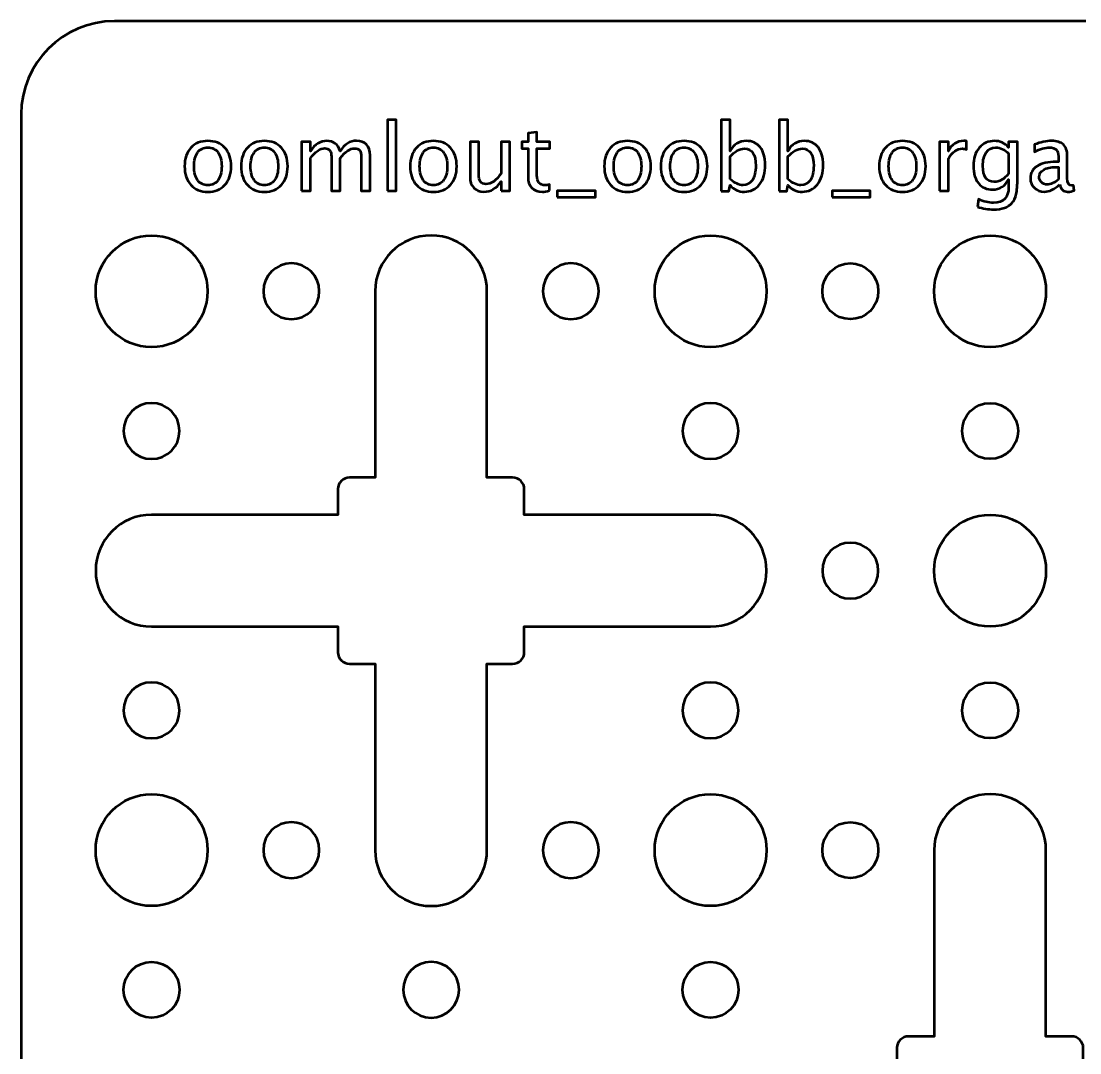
# Model space of a CAD drawing. Header units: centimetres. Extents: x -142 to 94, y -75 to 149.
# Drawn here: x -6.7 to -1.02, y 96.41 to 101.95 of the extents above; entities that cross this region are included whole.
import ezdxf

# ---------------------------------------------------------------- set-up
doc = ezdxf.new("R2010")
doc.units = ezdxf.units.CM
doc.header["$MEASUREMENT"] = 0
doc.layers.add('Layer 1', color=7, linetype='Continuous')

msp = doc.modelspace()

# ---------------------------------------------------------------- linework, layer by layer
at = {"layer": 'Layer 1', "lineweight": 53}
for centre, major_axis in [((-5.99999, 100.49999), (0, 0.30001)), ((-2.99999, 100.49999), (0, 0.30001)), ((-1.49999, 100.49999), (0, 0.30001)), ((-2.25, 100.5), (0, 0.15)), ((-1.5, 99.75), (0, 0.15)), ((-1.49999, 98.99999), (0, 0.30001)), ((-1.5, 98.25), (0, 0.15)), ((-5.99999, 97.49999), (0, 0.30001)), ((-2.99999, 97.49999), (0, 0.30001)), ((-2.25, 97.5), (0, 0.15)), ((-6, 96.75), (0, 0.15)), ((-3, 96.75), (0, 0.15))]:
    msp.add_ellipse(centre, major_axis=major_axis, ratio=1, dxfattribs=at)
for points, knots in [([(-6.7, 91.3), (-6.7, 91.3), (-6.7, 101.45), (-6.7, 101.45), (-6.7, 101.45), (-6.7, 101.72614), (-6.47614, 101.95), (-6.2, 101.95), (-6.2, 101.95), (-6.2, 101.95), (6.2, 101.95), (6.2, 101.95), (6.2, 101.95), (6.47614, 101.95), (6.7, 101.72614), (6.7, 101.45), (6.7, 101.45), (6.7, 101.45), (6.7, 91.3), (6.7, 91.3), (6.7, 91.3), (6.7, 91.02386), (6.47614, 90.8), (6.2, 90.8), (6.2, 90.8), (6.2, 90.8), (-6.2, 90.8), (-6.2, 90.8), (-6.2, 90.8), (-6.47614, 90.8), (-6.7, 91.02386), (-6.7, 91.3)], [0, 0, 0, 0, 0.1111111, 0.1111111, 0.1111111, 0.1111111, 0.2222222, 0.2222222, 0.2222222, 0.2222222, 0.3333333, 0.3333333, 0.3333333, 0.3333333, 0.4444444, 0.4444444, 0.4444444, 0.4444444, 0.5555556, 0.5555556, 0.5555556, 0.5555556, 0.6666667, 0.6666667, 0.6666667, 0.6666667, 0.7777778, 0.7777778, 0.7777778, 0.7777778, 1, 1, 1, 1]), ([(-5, 98.56252), (-5, 98.56252), (-5, 98.7), (-5, 98.7), (-5, 98.7), (-5, 98.7), (-6, 98.7), (-6, 98.7), (-6, 98.7), (-6.16569, 98.7), (-6.3, 98.83431), (-6.3, 99), (-6.3, 99), (-6.3, 99.16569), (-6.16569, 99.3), (-6, 99.3), (-6, 99.3), (-6, 99.3), (-5, 99.3), (-5, 99.3), (-5, 99.3), (-5, 99.3), (-5, 99.43748), (-5, 99.43748), (-5, 99.43748), (-5, 99.47199), (-4.97202, 99.49998), (-4.9375, 99.49998), (-4.9375, 99.49998), (-4.9375, 99.49998), (-4.8, 99.49998), (-4.8, 99.49998), (-4.8, 99.49998), (-4.8, 99.49998), (-4.8, 100.5), (-4.8, 100.5), (-4.8, 100.5), (-4.8, 100.66569), (-4.66569, 100.8), (-4.5, 100.8), (-4.5, 100.8), (-4.33431, 100.8), (-4.2, 100.66569), (-4.2, 100.5), (-4.2, 100.5), (-4.2, 100.5), (-4.2, 99.49998), (-4.2, 99.49998), (-4.2, 99.49998), (-4.2, 99.49998), (-4.0625, 99.49998), (-4.0625, 99.49998), (-4.0625, 99.49998), (-4.02798, 99.49998), (-4, 99.47199), (-4, 99.43748), (-4, 99.43748), (-4, 99.43748), (-4, 99.3), (-4, 99.3), (-4, 99.3), (-4, 99.3), (-3, 99.3), (-3, 99.3), (-3, 99.3), (-2.83431, 99.3), (-2.7, 99.16569), (-2.7, 99), (-2.7, 99), (-2.7, 98.83431), (-2.83431, 98.7), (-3, 98.7), (-3, 98.7), (-3, 98.7), (-4, 98.7), (-4, 98.7), (-4, 98.7), (-4, 98.7), (-4, 98.56252), (-4, 98.56252), (-4, 98.56252), (-4, 98.52801), (-4.02798, 98.50002), (-4.0625, 98.50002), (-4.0625, 98.50002), (-4.0625, 98.50002), (-4.2, 98.50002), (-4.2, 98.50002), (-4.2, 98.50002), (-4.2, 98.50002), (-4.2, 97.5), (-4.2, 97.5), (-4.2, 97.5), (-4.2, 97.33431), (-4.33431, 97.2), (-4.5, 97.2), (-4.5, 97.2), (-4.66569, 97.2), (-4.8, 97.33431), (-4.8, 97.5), (-4.8, 97.5), (-4.8, 97.5), (-4.8, 98.50002), (-4.8, 98.50002), (-4.8, 98.50002), (-4.8, 98.50002), (-4.9375, 98.50002), (-4.9375, 98.50002), (-4.9375, 98.50002), (-4.97202, 98.50002), (-5, 98.52801), (-5, 98.56252)], [0, 0, 0, 0, 0.0344828, 0.0344828, 0.0344828, 0.0344828, 0.0689655, 0.0689655, 0.0689655, 0.0689655, 0.1034483, 0.1034483, 0.1034483, 0.1034483, 0.137931, 0.137931, 0.137931, 0.137931, 0.1724138, 0.1724138, 0.1724138, 0.1724138, 0.2068966, 0.2068966, 0.2068966, 0.2068966, 0.2413793, 0.2413793, 0.2413793, 0.2413793, 0.2758621, 0.2758621, 0.2758621, 0.2758621, 0.3103448, 0.3103448, 0.3103448, 0.3103448, 0.3448276, 0.3448276, 0.3448276, 0.3448276, 0.3793103, 0.3793103, 0.3793103, 0.3793103, 0.4137931, 0.4137931, 0.4137931, 0.4137931, 0.4482759, 0.4482759, 0.4482759, 0.4482759, 0.4827586, 0.4827586, 0.4827586, 0.4827586, 0.5172414, 0.5172414, 0.5172414, 0.5172414, 0.5517241, 0.5517241, 0.5517241, 0.5517241, 0.5862069, 0.5862069, 0.5862069, 0.5862069, 0.6206897, 0.6206897, 0.6206897, 0.6206897, 0.6551724, 0.6551724, 0.6551724, 0.6551724, 0.6896552, 0.6896552, 0.6896552, 0.6896552, 0.7241379, 0.7241379, 0.7241379, 0.7241379, 0.7586207, 0.7586207, 0.7586207, 0.7586207, 0.7931034, 0.7931034, 0.7931034, 0.7931034, 0.8275862, 0.8275862, 0.8275862, 0.8275862, 0.862069, 0.862069, 0.862069, 0.862069, 0.8965517, 0.8965517, 0.8965517, 0.8965517, 0.9310345, 0.9310345, 0.9310345, 0.9310345, 1, 1, 1, 1]), ([(-5.25, 100.65), (-5.16716, 100.65), (-5.1, 100.58284), (-5.1, 100.5), (-5.1, 100.5), (-5.1, 100.41716), (-5.16716, 100.35), (-5.25, 100.35), (-5.25, 100.35), (-5.33284, 100.35), (-5.4, 100.41716), (-5.4, 100.5), (-5.4, 100.5), (-5.4, 100.58284), (-5.33284, 100.65), (-5.25, 100.65)], [0, 0, 0, 0, 0.2, 0.2, 0.2, 0.2, 0.4, 0.4, 0.4, 0.4, 0.6, 0.6, 0.6, 0.6, 1, 1, 1, 1]), ([(-3.75, 100.65), (-3.66716, 100.65), (-3.6, 100.58284), (-3.6, 100.5), (-3.6, 100.5), (-3.6, 100.41716), (-3.66716, 100.35), (-3.75, 100.35), (-3.75, 100.35), (-3.83284, 100.35), (-3.9, 100.41716), (-3.9, 100.5), (-3.9, 100.5), (-3.9, 100.58284), (-3.83284, 100.65), (-3.75, 100.65)], [0, 0, 0, 0, 0.2, 0.2, 0.2, 0.2, 0.4, 0.4, 0.4, 0.4, 0.6, 0.6, 0.6, 0.6, 1, 1, 1, 1]), ([(-6, 99.9), (-5.91716, 99.9), (-5.85, 99.83284), (-5.85, 99.75), (-5.85, 99.75), (-5.85, 99.66716), (-5.91716, 99.6), (-6, 99.6), (-6, 99.6), (-6.08284, 99.6), (-6.15, 99.66716), (-6.15, 99.75), (-6.15, 99.75), (-6.15, 99.83284), (-6.08284, 99.9), (-6, 99.9)], [0, 0, 0, 0, 0.2, 0.2, 0.2, 0.2, 0.4, 0.4, 0.4, 0.4, 0.6, 0.6, 0.6, 0.6, 1, 1, 1, 1]), ([(-3, 99.9), (-2.91716, 99.9), (-2.85, 99.83284), (-2.85, 99.75), (-2.85, 99.75), (-2.85, 99.66716), (-2.91716, 99.6), (-3, 99.6), (-3, 99.6), (-3.08284, 99.6), (-3.15, 99.66716), (-3.15, 99.75), (-3.15, 99.75), (-3.15, 99.83284), (-3.08284, 99.9), (-3, 99.9)], [0, 0, 0, 0, 0.2, 0.2, 0.2, 0.2, 0.4, 0.4, 0.4, 0.4, 0.6, 0.6, 0.6, 0.6, 1, 1, 1, 1]), ([(-2.25, 99.15), (-2.16716, 99.15), (-2.1, 99.08284), (-2.1, 99), (-2.1, 99), (-2.1, 98.91716), (-2.16716, 98.85), (-2.25, 98.85), (-2.25, 98.85), (-2.33284, 98.85), (-2.4, 98.91716), (-2.4, 99), (-2.4, 99), (-2.4, 99.08284), (-2.33284, 99.15), (-2.25, 99.15)], [0, 0, 0, 0, 0.2, 0.2, 0.2, 0.2, 0.4, 0.4, 0.4, 0.4, 0.6, 0.6, 0.6, 0.6, 1, 1, 1, 1]), ([(-6, 98.4), (-5.91716, 98.4), (-5.85, 98.33284), (-5.85, 98.25), (-5.85, 98.25), (-5.85, 98.16716), (-5.91716, 98.1), (-6, 98.1), (-6, 98.1), (-6.08284, 98.1), (-6.15, 98.16716), (-6.15, 98.25), (-6.15, 98.25), (-6.15, 98.33284), (-6.08284, 98.4), (-6, 98.4)], [0, 0, 0, 0, 0.2, 0.2, 0.2, 0.2, 0.4, 0.4, 0.4, 0.4, 0.6, 0.6, 0.6, 0.6, 1, 1, 1, 1]), ([(-3, 98.4), (-2.91716, 98.4), (-2.85, 98.33284), (-2.85, 98.25), (-2.85, 98.25), (-2.85, 98.16716), (-2.91716, 98.1), (-3, 98.1), (-3, 98.1), (-3.08284, 98.1), (-3.15, 98.16716), (-3.15, 98.25), (-3.15, 98.25), (-3.15, 98.33284), (-3.08284, 98.4), (-3, 98.4)], [0, 0, 0, 0, 0.2, 0.2, 0.2, 0.2, 0.4, 0.4, 0.4, 0.4, 0.6, 0.6, 0.6, 0.6, 1, 1, 1, 1]), ([(-1.8, 94.5), (-1.8, 94.5), (-1.8, 95.50002), (-1.8, 95.50002), (-1.8, 95.50002), (-1.8, 95.50002), (-1.9375, 95.50002), (-1.9375, 95.50002), (-1.9375, 95.50002), (-1.97202, 95.50002), (-2, 95.52801), (-2, 95.56252), (-2, 95.56252), (-2, 95.56252), (-2, 95.7), (-2, 95.7), (-2, 95.7), (-2, 95.7), (-3, 95.7), (-3, 95.7), (-3, 95.7), (-3.16569, 95.7), (-3.3, 95.83431), (-3.3, 96), (-3.3, 96), (-3.3, 96.16569), (-3.16569, 96.3), (-3, 96.3), (-3, 96.3), (-3, 96.3), (-2, 96.3), (-2, 96.3), (-2, 96.3), (-2, 96.3), (-2, 96.43748), (-2, 96.43748), (-2, 96.43748), (-2, 96.47199), (-1.97202, 96.49998), (-1.9375, 96.49998), (-1.9375, 96.49998), (-1.9375, 96.49998), (-1.8, 96.49998), (-1.8, 96.49998), (-1.8, 96.49998), (-1.8, 96.49998), (-1.8, 97.5), (-1.8, 97.5), (-1.8, 97.5), (-1.8, 97.66569), (-1.66569, 97.8), (-1.5, 97.8), (-1.5, 97.8), (-1.33431, 97.8), (-1.2, 97.66569), (-1.2, 97.5), (-1.2, 97.5), (-1.2, 97.5), (-1.2, 96.49998), (-1.2, 96.49998), (-1.2, 96.49998), (-1.2, 96.49998), (-1.0625, 96.49998), (-1.0625, 96.49998), (-1.0625, 96.49998), (-1.02798, 96.49998), (-1, 96.47199), (-1, 96.43748), (-1, 96.43748), (-1, 96.43748), (-1, 96.3), (-1, 96.3), (-1, 96.3), (-1, 96.3), (0, 96.3), (0, 96.3), (0, 96.3), (0.16569, 96.3), (0.3, 96.16569), (0.3, 96), (0.3, 96), (0.3, 95.83431), (0.16569, 95.7), (0, 95.7), (0, 95.7), (0, 95.7), (-1, 95.7), (-1, 95.7), (-1, 95.7), (-1, 95.7), (-1, 95.56252), (-1, 95.56252), (-1, 95.56252), (-1, 95.52801), (-1.02798, 95.50002), (-1.0625, 95.50002), (-1.0625, 95.50002), (-1.0625, 95.50002), (-1.2, 95.50002), (-1.2, 95.50002), (-1.2, 95.50002), (-1.2, 95.50002), (-1.2, 94.5), (-1.2, 94.5), (-1.2, 94.5), (-1.2, 94.33431), (-1.33431, 94.2), (-1.5, 94.2), (-1.5, 94.2), (-1.66569, 94.2), (-1.8, 94.33431), (-1.8, 94.5)], [0, 0, 0, 0, 0.0344828, 0.0344828, 0.0344828, 0.0344828, 0.0689655, 0.0689655, 0.0689655, 0.0689655, 0.1034483, 0.1034483, 0.1034483, 0.1034483, 0.137931, 0.137931, 0.137931, 0.137931, 0.1724138, 0.1724138, 0.1724138, 0.1724138, 0.2068966, 0.2068966, 0.2068966, 0.2068966, 0.2413793, 0.2413793, 0.2413793, 0.2413793, 0.2758621, 0.2758621, 0.2758621, 0.2758621, 0.3103448, 0.3103448, 0.3103448, 0.3103448, 0.3448276, 0.3448276, 0.3448276, 0.3448276, 0.3793103, 0.3793103, 0.3793103, 0.3793103, 0.4137931, 0.4137931, 0.4137931, 0.4137931, 0.4482759, 0.4482759, 0.4482759, 0.4482759, 0.4827586, 0.4827586, 0.4827586, 0.4827586, 0.5172414, 0.5172414, 0.5172414, 0.5172414, 0.5517241, 0.5517241, 0.5517241, 0.5517241, 0.5862069, 0.5862069, 0.5862069, 0.5862069, 0.6206897, 0.6206897, 0.6206897, 0.6206897, 0.6551724, 0.6551724, 0.6551724, 0.6551724, 0.6896552, 0.6896552, 0.6896552, 0.6896552, 0.7241379, 0.7241379, 0.7241379, 0.7241379, 0.7586207, 0.7586207, 0.7586207, 0.7586207, 0.7931034, 0.7931034, 0.7931034, 0.7931034, 0.8275862, 0.8275862, 0.8275862, 0.8275862, 0.862069, 0.862069, 0.862069, 0.862069, 0.8965517, 0.8965517, 0.8965517, 0.8965517, 0.9310345, 0.9310345, 0.9310345, 0.9310345, 1, 1, 1, 1]), ([(-5.25, 97.65), (-5.16716, 97.65), (-5.1, 97.58284), (-5.1, 97.5), (-5.1, 97.5), (-5.1, 97.41716), (-5.16716, 97.35), (-5.25, 97.35), (-5.25, 97.35), (-5.33284, 97.35), (-5.4, 97.41716), (-5.4, 97.5), (-5.4, 97.5), (-5.4, 97.58284), (-5.33284, 97.65), (-5.25, 97.65)], [0, 0, 0, 0, 0.2, 0.2, 0.2, 0.2, 0.4, 0.4, 0.4, 0.4, 0.6, 0.6, 0.6, 0.6, 1, 1, 1, 1]), ([(-3.75, 97.65), (-3.66716, 97.65), (-3.6, 97.58284), (-3.6, 97.5), (-3.6, 97.5), (-3.6, 97.41716), (-3.66716, 97.35), (-3.75, 97.35), (-3.75, 97.35), (-3.83284, 97.35), (-3.9, 97.41716), (-3.9, 97.5), (-3.9, 97.5), (-3.9, 97.58284), (-3.83284, 97.65), (-3.75, 97.65)], [0, 0, 0, 0, 0.2, 0.2, 0.2, 0.2, 0.4, 0.4, 0.4, 0.4, 0.6, 0.6, 0.6, 0.6, 1, 1, 1, 1]), ([(-4.5, 96.9), (-4.41716, 96.9), (-4.35, 96.83284), (-4.35, 96.75), (-4.35, 96.75), (-4.35, 96.66716), (-4.41716, 96.6), (-4.5, 96.6), (-4.5, 96.6), (-4.58284, 96.6), (-4.65, 96.66716), (-4.65, 96.75), (-4.65, 96.75), (-4.65, 96.83284), (-4.58284, 96.9), (-4.5, 96.9)], [0, 0, 0, 0, 0.2, 0.2, 0.2, 0.2, 0.4, 0.4, 0.4, 0.4, 0.6, 0.6, 0.6, 0.6, 1, 1, 1, 1])]:
    msp.add_open_spline(points, degree=3, knots=knots, dxfattribs=at)
at = {"layer": 'Layer 1', "color": 5, "lineweight": 53}
for points, knots in [([(-4.73432, 101.03999), (-4.73432, 101.03999), (-4.73432, 101.42078), (-4.73432, 101.42078), (-4.73432, 101.42078), (-4.73432, 101.42078), (-4.6869, 101.42078), (-4.6869, 101.42078), (-4.6869, 101.42078), (-4.6869, 101.42078), (-4.6869, 101.03999), (-4.6869, 101.03999), (-4.6869, 101.03999), (-4.6869, 101.03999), (-4.73432, 101.03999), (-4.73432, 101.03999)], [0, 0, 0, 0, 0.2, 0.2, 0.2, 0.2, 0.4, 0.4, 0.4, 0.4, 0.6, 0.6, 0.6, 0.6, 1, 1, 1, 1]), ([(-2.94316, 101.03703), (-2.94316, 101.03703), (-2.94316, 101.42078), (-2.94316, 101.42078), (-2.94316, 101.42078), (-2.94316, 101.42078), (-2.89574, 101.42078), (-2.89574, 101.42078), (-2.89574, 101.42078), (-2.89574, 101.42078), (-2.89574, 101.25228), (-2.89574, 101.25228), (-2.89574, 101.25228), (-2.87632, 101.28891), (-2.84709, 101.30718), (-2.80816, 101.30718), (-2.80816, 101.30718), (-2.77663, 101.30718), (-2.75186, 101.29574), (-2.73375, 101.27278), (-2.73375, 101.27278), (-2.71564, 101.24981), (-2.70658, 101.21845), (-2.70658, 101.17869), (-2.70658, 101.17869), (-2.70658, 101.13539), (-2.71687, 101.10041), (-2.73737, 101.0739), (-2.73737, 101.0739), (-2.75787, 101.04732), (-2.78486, 101.03406), (-2.81828, 101.03406), (-2.81828, 101.03406), (-2.84932, 101.03406), (-2.87516, 101.04592), (-2.89574, 101.06971), (-2.89574, 101.06971), (-2.89574, 101.06971), (-2.90151, 101.03703), (-2.90151, 101.03703), (-2.90151, 101.03703), (-2.90151, 101.03703), (-2.94316, 101.03703), (-2.94316, 101.03703)], [0, 0, 0, 0, 0.0833333, 0.0833333, 0.0833333, 0.0833333, 0.1666667, 0.1666667, 0.1666667, 0.1666667, 0.25, 0.25, 0.25, 0.25, 0.3333333, 0.3333333, 0.3333333, 0.3333333, 0.4166667, 0.4166667, 0.4166667, 0.4166667, 0.5, 0.5, 0.5, 0.5, 0.5833333, 0.5833333, 0.5833333, 0.5833333, 0.6666667, 0.6666667, 0.6666667, 0.6666667, 0.75, 0.75, 0.75, 0.75, 0.8333333, 0.8333333, 0.8333333, 0.8333333, 1, 1, 1, 1]), ([(-2.63234, 101.03703), (-2.63234, 101.03703), (-2.63234, 101.42078), (-2.63234, 101.42078), (-2.63234, 101.42078), (-2.63234, 101.42078), (-2.58492, 101.42078), (-2.58492, 101.42078), (-2.58492, 101.42078), (-2.58492, 101.42078), (-2.58492, 101.25228), (-2.58492, 101.25228), (-2.58492, 101.25228), (-2.5655, 101.28891), (-2.53627, 101.30718), (-2.49734, 101.30718), (-2.49734, 101.30718), (-2.46581, 101.30718), (-2.44104, 101.29574), (-2.42293, 101.27278), (-2.42293, 101.27278), (-2.40482, 101.24981), (-2.39576, 101.21845), (-2.39576, 101.17869), (-2.39576, 101.17869), (-2.39576, 101.13539), (-2.40605, 101.10041), (-2.42655, 101.0739), (-2.42655, 101.0739), (-2.44705, 101.04732), (-2.47404, 101.03406), (-2.50746, 101.03406), (-2.50746, 101.03406), (-2.5385, 101.03406), (-2.56434, 101.04592), (-2.58492, 101.06971), (-2.58492, 101.06971), (-2.58492, 101.06971), (-2.59069, 101.03703), (-2.59069, 101.03703), (-2.59069, 101.03703), (-2.59069, 101.03703), (-2.63234, 101.03703), (-2.63234, 101.03703)], [0, 0, 0, 0, 0.0833333, 0.0833333, 0.0833333, 0.0833333, 0.1666667, 0.1666667, 0.1666667, 0.1666667, 0.25, 0.25, 0.25, 0.25, 0.3333333, 0.3333333, 0.3333333, 0.3333333, 0.4166667, 0.4166667, 0.4166667, 0.4166667, 0.5, 0.5, 0.5, 0.5, 0.5833333, 0.5833333, 0.5833333, 0.5833333, 0.6666667, 0.6666667, 0.6666667, 0.6666667, 0.75, 0.75, 0.75, 0.75, 0.8333333, 0.8333333, 0.8333333, 0.8333333, 1, 1, 1, 1]), ([(-5.69806, 101.03406), (-5.7365, 101.03406), (-5.76695, 101.04633), (-5.78934, 101.07086), (-5.78934, 101.07086), (-5.81182, 101.09539), (-5.82301, 101.12873), (-5.82301, 101.17079), (-5.82301, 101.17079), (-5.82301, 101.21277), (-5.81182, 101.24602), (-5.78934, 101.27047), (-5.78934, 101.27047), (-5.76695, 101.29492), (-5.7365, 101.30718), (-5.69806, 101.30718), (-5.69806, 101.30718), (-5.65961, 101.30718), (-5.62916, 101.29492), (-5.60677, 101.27047), (-5.60677, 101.27047), (-5.5843, 101.24602), (-5.5731, 101.21277), (-5.5731, 101.17079), (-5.5731, 101.17079), (-5.5731, 101.12873), (-5.5843, 101.09539), (-5.60677, 101.07086), (-5.60677, 101.07086), (-5.62916, 101.04633), (-5.65961, 101.03406), (-5.69806, 101.03406)], [0, 0, 0, 0, 0.1111111, 0.1111111, 0.1111111, 0.1111111, 0.2222222, 0.2222222, 0.2222222, 0.2222222, 0.3333333, 0.3333333, 0.3333333, 0.3333333, 0.4444444, 0.4444444, 0.4444444, 0.4444444, 0.5555556, 0.5555556, 0.5555556, 0.5555556, 0.6666667, 0.6666667, 0.6666667, 0.6666667, 0.7777778, 0.7777778, 0.7777778, 0.7777778, 1, 1, 1, 1]), ([(-5.39465, 101.03406), (-5.43309, 101.03406), (-5.46354, 101.04633), (-5.48593, 101.07086), (-5.48593, 101.07086), (-5.50841, 101.09539), (-5.5196, 101.12873), (-5.5196, 101.17079), (-5.5196, 101.17079), (-5.5196, 101.21277), (-5.50841, 101.24602), (-5.48593, 101.27047), (-5.48593, 101.27047), (-5.46354, 101.29492), (-5.43309, 101.30718), (-5.39465, 101.30718), (-5.39465, 101.30718), (-5.3562, 101.30718), (-5.32575, 101.29492), (-5.30336, 101.27047), (-5.30336, 101.27047), (-5.28089, 101.24602), (-5.26969, 101.21277), (-5.26969, 101.17079), (-5.26969, 101.17079), (-5.26969, 101.12873), (-5.28089, 101.09539), (-5.30336, 101.07086), (-5.30336, 101.07086), (-5.32575, 101.04633), (-5.3562, 101.03406), (-5.39465, 101.03406)], [0, 0, 0, 0, 0.1111111, 0.1111111, 0.1111111, 0.1111111, 0.2222222, 0.2222222, 0.2222222, 0.2222222, 0.3333333, 0.3333333, 0.3333333, 0.3333333, 0.4444444, 0.4444444, 0.4444444, 0.4444444, 0.5555556, 0.5555556, 0.5555556, 0.5555556, 0.6666667, 0.6666667, 0.6666667, 0.6666667, 0.7777778, 0.7777778, 0.7777778, 0.7777778, 1, 1, 1, 1]), ([(-5.19545, 101.03999), (-5.19545, 101.03999), (-5.19545, 101.30175), (-5.19545, 101.30175), (-5.19545, 101.30175), (-5.19545, 101.30175), (-5.14803, 101.30175), (-5.14803, 101.30175), (-5.14803, 101.30175), (-5.14803, 101.30175), (-5.14803, 101.25228), (-5.14803, 101.25228), (-5.14803, 101.25228), (-5.1249, 101.28891), (-5.09527, 101.30718), (-5.05897, 101.30718), (-5.05897, 101.30718), (-5.02398, 101.30718), (-5.0002, 101.28891), (-4.98752, 101.25228), (-4.98752, 101.25228), (-4.96505, 101.28924), (-4.93574, 101.30768), (-4.89977, 101.30768), (-4.89977, 101.30768), (-4.87681, 101.30768), (-4.85894, 101.30093), (-4.84618, 101.28735), (-4.84618, 101.28735), (-4.83343, 101.27376), (-4.827, 101.25475), (-4.827, 101.2303), (-4.827, 101.2303), (-4.827, 101.2303), (-4.827, 101.03999), (-4.827, 101.03999), (-4.827, 101.03999), (-4.827, 101.03999), (-4.87442, 101.03999), (-4.87442, 101.03999), (-4.87442, 101.03999), (-4.87442, 101.03999), (-4.87442, 101.22248), (-4.87442, 101.22248), (-4.87442, 101.22248), (-4.87442, 101.25228), (-4.88627, 101.26718), (-4.90998, 101.26718), (-4.90998, 101.26718), (-4.93459, 101.26718), (-4.96044, 101.24981), (-4.98752, 101.21499), (-4.98752, 101.21499), (-4.98752, 101.21499), (-4.98752, 101.03999), (-4.98752, 101.03999), (-4.98752, 101.03999), (-4.98752, 101.03999), (-5.03493, 101.03999), (-5.03493, 101.03999), (-5.03493, 101.03999), (-5.03493, 101.03999), (-5.03493, 101.22265), (-5.03493, 101.22265), (-5.03493, 101.22265), (-5.03493, 101.25269), (-5.04695, 101.26767), (-5.07107, 101.26767), (-5.07107, 101.26767), (-5.09502, 101.26767), (-5.1207, 101.25022), (-5.14803, 101.21524), (-5.14803, 101.21524), (-5.14803, 101.21524), (-5.14803, 101.03999), (-5.14803, 101.03999), (-5.14803, 101.03999), (-5.14803, 101.03999), (-5.19545, 101.03999), (-5.19545, 101.03999)], [0, 0, 0, 0, 0.047619, 0.047619, 0.047619, 0.047619, 0.0952381, 0.0952381, 0.0952381, 0.0952381, 0.1428571, 0.1428571, 0.1428571, 0.1428571, 0.1904762, 0.1904762, 0.1904762, 0.1904762, 0.2380952, 0.2380952, 0.2380952, 0.2380952, 0.2857143, 0.2857143, 0.2857143, 0.2857143, 0.3333333, 0.3333333, 0.3333333, 0.3333333, 0.3809524, 0.3809524, 0.3809524, 0.3809524, 0.4285714, 0.4285714, 0.4285714, 0.4285714, 0.4761905, 0.4761905, 0.4761905, 0.4761905, 0.5238095, 0.5238095, 0.5238095, 0.5238095, 0.5714286, 0.5714286, 0.5714286, 0.5714286, 0.6190476, 0.6190476, 0.6190476, 0.6190476, 0.6666667, 0.6666667, 0.6666667, 0.6666667, 0.7142857, 0.7142857, 0.7142857, 0.7142857, 0.7619048, 0.7619048, 0.7619048, 0.7619048, 0.8095238, 0.8095238, 0.8095238, 0.8095238, 0.8571429, 0.8571429, 0.8571429, 0.8571429, 0.9047619, 0.9047619, 0.9047619, 0.9047619, 1, 1, 1, 1]), ([(-4.48738, 101.03406), (-4.52582, 101.03406), (-4.55627, 101.04633), (-4.57866, 101.07086), (-4.57866, 101.07086), (-4.60114, 101.09539), (-4.61233, 101.12873), (-4.61233, 101.17079), (-4.61233, 101.17079), (-4.61233, 101.21277), (-4.60114, 101.24602), (-4.57866, 101.27047), (-4.57866, 101.27047), (-4.55627, 101.29492), (-4.52582, 101.30718), (-4.48738, 101.30718), (-4.48738, 101.30718), (-4.44893, 101.30718), (-4.41848, 101.29492), (-4.39609, 101.27047), (-4.39609, 101.27047), (-4.37362, 101.24602), (-4.36242, 101.21277), (-4.36242, 101.17079), (-4.36242, 101.17079), (-4.36242, 101.12873), (-4.37362, 101.09539), (-4.39609, 101.07086), (-4.39609, 101.07086), (-4.41848, 101.04633), (-4.44893, 101.03406), (-4.48738, 101.03406)], [0, 0, 0, 0, 0.1111111, 0.1111111, 0.1111111, 0.1111111, 0.2222222, 0.2222222, 0.2222222, 0.2222222, 0.3333333, 0.3333333, 0.3333333, 0.3333333, 0.4444444, 0.4444444, 0.4444444, 0.4444444, 0.5555556, 0.5555556, 0.5555556, 0.5555556, 0.6666667, 0.6666667, 0.6666667, 0.6666667, 0.7777778, 0.7777778, 0.7777778, 0.7777778, 1, 1, 1, 1]), ([(-3.86458, 101.04007), (-3.87924, 101.03604), (-3.892, 101.03406), (-3.90278, 101.03406), (-3.90278, 101.03406), (-3.92698, 101.03406), (-3.94583, 101.04098), (-3.95933, 101.05481), (-3.95933, 101.05481), (-3.97291, 101.06864), (-3.97966, 101.08782), (-3.97966, 101.11243), (-3.97966, 101.11243), (-3.97966, 101.11243), (-3.97966, 101.26619), (-3.97966, 101.26619), (-3.97966, 101.26619), (-3.97966, 101.26619), (-4.01242, 101.26619), (-4.01242, 101.26619), (-4.01242, 101.26619), (-4.01242, 101.26619), (-4.01242, 101.30175), (-4.01242, 101.30175), (-4.01242, 101.30175), (-4.01242, 101.30175), (-3.97966, 101.30175), (-3.97966, 101.30175), (-3.97966, 101.30175), (-3.97966, 101.30175), (-3.97966, 101.34908), (-3.97966, 101.34908), (-3.97966, 101.34908), (-3.97966, 101.34908), (-3.93225, 101.35361), (-3.93225, 101.35361), (-3.93225, 101.35361), (-3.93225, 101.35361), (-3.93225, 101.30175), (-3.93225, 101.30175), (-3.93225, 101.30175), (-3.93225, 101.30175), (-3.8636, 101.30175), (-3.8636, 101.30175), (-3.8636, 101.30175), (-3.8636, 101.30175), (-3.8636, 101.26619), (-3.8636, 101.26619), (-3.8636, 101.26619), (-3.8636, 101.26619), (-3.93225, 101.26619), (-3.93225, 101.26619), (-3.93225, 101.26619), (-3.93225, 101.26619), (-3.93225, 101.12099), (-3.93225, 101.12099), (-3.93225, 101.12099), (-3.93225, 101.08674), (-3.91735, 101.06962), (-3.88763, 101.06962), (-3.88763, 101.06962), (-3.88129, 101.06962), (-3.87364, 101.07069), (-3.86458, 101.07275), (-3.86458, 101.07275), (-3.86458, 101.07275), (-3.86458, 101.04007), (-3.86458, 101.04007)], [0, 0, 0, 0, 0.0555556, 0.0555556, 0.0555556, 0.0555556, 0.1111111, 0.1111111, 0.1111111, 0.1111111, 0.1666667, 0.1666667, 0.1666667, 0.1666667, 0.2222222, 0.2222222, 0.2222222, 0.2222222, 0.2777778, 0.2777778, 0.2777778, 0.2777778, 0.3333333, 0.3333333, 0.3333333, 0.3333333, 0.3888889, 0.3888889, 0.3888889, 0.3888889, 0.4444444, 0.4444444, 0.4444444, 0.4444444, 0.5, 0.5, 0.5, 0.5, 0.5555556, 0.5555556, 0.5555556, 0.5555556, 0.6111111, 0.6111111, 0.6111111, 0.6111111, 0.6666667, 0.6666667, 0.6666667, 0.6666667, 0.7222222, 0.7222222, 0.7222222, 0.7222222, 0.7777778, 0.7777778, 0.7777778, 0.7777778, 0.8333333, 0.8333333, 0.8333333, 0.8333333, 0.8888889, 0.8888889, 0.8888889, 0.8888889, 1, 1, 1, 1]), ([(-3.44577, 101.03406), (-3.48421, 101.03406), (-3.51466, 101.04633), (-3.53705, 101.07086), (-3.53705, 101.07086), (-3.55953, 101.09539), (-3.57072, 101.12873), (-3.57072, 101.17079), (-3.57072, 101.17079), (-3.57072, 101.21277), (-3.55953, 101.24602), (-3.53705, 101.27047), (-3.53705, 101.27047), (-3.51466, 101.29492), (-3.48421, 101.30718), (-3.44577, 101.30718), (-3.44577, 101.30718), (-3.40732, 101.30718), (-3.37687, 101.29492), (-3.35448, 101.27047), (-3.35448, 101.27047), (-3.33201, 101.24602), (-3.32081, 101.21277), (-3.32081, 101.17079), (-3.32081, 101.17079), (-3.32081, 101.12873), (-3.33201, 101.09539), (-3.35448, 101.07086), (-3.35448, 101.07086), (-3.37687, 101.04633), (-3.40732, 101.03406), (-3.44577, 101.03406)], [0, 0, 0, 0, 0.1111111, 0.1111111, 0.1111111, 0.1111111, 0.2222222, 0.2222222, 0.2222222, 0.2222222, 0.3333333, 0.3333333, 0.3333333, 0.3333333, 0.4444444, 0.4444444, 0.4444444, 0.4444444, 0.5555556, 0.5555556, 0.5555556, 0.5555556, 0.6666667, 0.6666667, 0.6666667, 0.6666667, 0.7777778, 0.7777778, 0.7777778, 0.7777778, 1, 1, 1, 1]), ([(-3.14236, 101.03406), (-3.1808, 101.03406), (-3.21125, 101.04633), (-3.23364, 101.07086), (-3.23364, 101.07086), (-3.25612, 101.09539), (-3.26731, 101.12873), (-3.26731, 101.17079), (-3.26731, 101.17079), (-3.26731, 101.21277), (-3.25612, 101.24602), (-3.23364, 101.27047), (-3.23364, 101.27047), (-3.21125, 101.29492), (-3.1808, 101.30718), (-3.14236, 101.30718), (-3.14236, 101.30718), (-3.10391, 101.30718), (-3.07346, 101.29492), (-3.05107, 101.27047), (-3.05107, 101.27047), (-3.0286, 101.24602), (-3.0174, 101.21277), (-3.0174, 101.17079), (-3.0174, 101.17079), (-3.0174, 101.12873), (-3.0286, 101.09539), (-3.05107, 101.07086), (-3.05107, 101.07086), (-3.07346, 101.04633), (-3.10391, 101.03406), (-3.14236, 101.03406)], [0, 0, 0, 0, 0.1111111, 0.1111111, 0.1111111, 0.1111111, 0.2222222, 0.2222222, 0.2222222, 0.2222222, 0.3333333, 0.3333333, 0.3333333, 0.3333333, 0.4444444, 0.4444444, 0.4444444, 0.4444444, 0.5555556, 0.5555556, 0.5555556, 0.5555556, 0.6666667, 0.6666667, 0.6666667, 0.6666667, 0.7777778, 0.7777778, 0.7777778, 0.7777778, 1, 1, 1, 1]), ([(-1.97036, 101.03406), (-2.0088, 101.03406), (-2.03925, 101.04633), (-2.06164, 101.07086), (-2.06164, 101.07086), (-2.08412, 101.09539), (-2.09531, 101.12873), (-2.09531, 101.17079), (-2.09531, 101.17079), (-2.09531, 101.21277), (-2.08412, 101.24602), (-2.06164, 101.27047), (-2.06164, 101.27047), (-2.03925, 101.29492), (-2.0088, 101.30718), (-1.97036, 101.30718), (-1.97036, 101.30718), (-1.93191, 101.30718), (-1.90146, 101.29492), (-1.87907, 101.27047), (-1.87907, 101.27047), (-1.8566, 101.24602), (-1.8454, 101.21277), (-1.8454, 101.17079), (-1.8454, 101.17079), (-1.8454, 101.12873), (-1.8566, 101.09539), (-1.87907, 101.07086), (-1.87907, 101.07086), (-1.90146, 101.04633), (-1.93191, 101.03406), (-1.97036, 101.03406)], [0, 0, 0, 0, 0.1111111, 0.1111111, 0.1111111, 0.1111111, 0.2222222, 0.2222222, 0.2222222, 0.2222222, 0.3333333, 0.3333333, 0.3333333, 0.3333333, 0.4444444, 0.4444444, 0.4444444, 0.4444444, 0.5555556, 0.5555556, 0.5555556, 0.5555556, 0.6666667, 0.6666667, 0.6666667, 0.6666667, 0.7777778, 0.7777778, 0.7777778, 0.7777778, 1, 1, 1, 1]), ([(-1.77116, 101.03999), (-1.77116, 101.03999), (-1.77116, 101.30175), (-1.77116, 101.30175), (-1.77116, 101.30175), (-1.77116, 101.30175), (-1.72374, 101.30175), (-1.72374, 101.30175), (-1.72374, 101.30175), (-1.72374, 101.30175), (-1.72374, 101.25228), (-1.72374, 101.25228), (-1.72374, 101.25228), (-1.70489, 101.28891), (-1.67756, 101.30718), (-1.64168, 101.30718), (-1.64168, 101.30718), (-1.63682, 101.30718), (-1.63171, 101.30677), (-1.62645, 101.30595), (-1.62645, 101.30595), (-1.62645, 101.30595), (-1.62645, 101.26158), (-1.62645, 101.26158), (-1.62645, 101.26158), (-1.63468, 101.2643), (-1.64192, 101.2657), (-1.64818, 101.2657), (-1.64818, 101.2657), (-1.67831, 101.2657), (-1.70349, 101.24792), (-1.72374, 101.21228), (-1.72374, 101.21228), (-1.72374, 101.21228), (-1.72374, 101.03999), (-1.72374, 101.03999), (-1.72374, 101.03999), (-1.72374, 101.03999), (-1.77116, 101.03999), (-1.77116, 101.03999)], [0, 0, 0, 0, 0.0909091, 0.0909091, 0.0909091, 0.0909091, 0.1818182, 0.1818182, 0.1818182, 0.1818182, 0.2727273, 0.2727273, 0.2727273, 0.2727273, 0.3636364, 0.3636364, 0.3636364, 0.3636364, 0.4545455, 0.4545455, 0.4545455, 0.4545455, 0.5454545, 0.5454545, 0.5454545, 0.5454545, 0.6363636, 0.6363636, 0.6363636, 0.6363636, 0.7272727, 0.7272727, 0.7272727, 0.7272727, 0.8181818, 0.8181818, 0.8181818, 0.8181818, 1, 1, 1, 1]), ([(-1.56809, 100.95307), (-1.56809, 100.95307), (-1.56249, 100.99406), (-1.56249, 100.99406), (-1.56249, 100.99406), (-1.535, 100.98122), (-1.50775, 100.9748), (-1.48083, 100.9748), (-1.48083, 100.9748), (-1.42741, 100.9748), (-1.40066, 101.00311), (-1.40066, 101.05966), (-1.40066, 101.05966), (-1.40066, 101.05966), (-1.40066, 101.10082), (-1.40066, 101.10082), (-1.40066, 101.10082), (-1.40889, 101.08345), (-1.42058, 101.07003), (-1.43581, 101.0604), (-1.43581, 101.0604), (-1.45104, 101.05077), (-1.46799, 101.04592), (-1.48668, 101.04592), (-1.48668, 101.04592), (-1.51837, 101.04592), (-1.54348, 101.05728), (-1.562, 101.08), (-1.562, 101.08), (-1.58052, 101.10271), (-1.58982, 101.1335), (-1.58982, 101.17235), (-1.58982, 101.17235), (-1.58982, 101.21211), (-1.57928, 101.24454), (-1.55821, 101.26965), (-1.55821, 101.26965), (-1.53706, 101.29467), (-1.50981, 101.30718), (-1.47631, 101.30718), (-1.47631, 101.30718), (-1.447, 101.30718), (-1.42173, 101.29533), (-1.40066, 101.27154), (-1.40066, 101.27154), (-1.40066, 101.27154), (-1.40066, 101.30175), (-1.40066, 101.30175), (-1.40066, 101.30175), (-1.40066, 101.30175), (-1.35325, 101.30175), (-1.35325, 101.30175), (-1.35325, 101.30175), (-1.35325, 101.30175), (-1.35325, 101.11144), (-1.35325, 101.11144), (-1.35325, 101.11144), (-1.35325, 101.07053), (-1.35539, 101.04024), (-1.35967, 101.02056), (-1.35967, 101.02056), (-1.36387, 101.00089), (-1.37193, 100.98476), (-1.38362, 100.97224), (-1.38362, 100.97224), (-1.40436, 100.95027), (-1.4368, 100.93924), (-1.48083, 100.93924), (-1.48083, 100.93924), (-1.51104, 100.93924), (-1.5401, 100.94385), (-1.56809, 100.95307)], [0, 0, 0, 0, 0.0526316, 0.0526316, 0.0526316, 0.0526316, 0.1052632, 0.1052632, 0.1052632, 0.1052632, 0.1578947, 0.1578947, 0.1578947, 0.1578947, 0.2105263, 0.2105263, 0.2105263, 0.2105263, 0.2631579, 0.2631579, 0.2631579, 0.2631579, 0.3157895, 0.3157895, 0.3157895, 0.3157895, 0.3684211, 0.3684211, 0.3684211, 0.3684211, 0.4210526, 0.4210526, 0.4210526, 0.4210526, 0.4736842, 0.4736842, 0.4736842, 0.4736842, 0.5263158, 0.5263158, 0.5263158, 0.5263158, 0.5789474, 0.5789474, 0.5789474, 0.5789474, 0.6315789, 0.6315789, 0.6315789, 0.6315789, 0.6842105, 0.6842105, 0.6842105, 0.6842105, 0.7368421, 0.7368421, 0.7368421, 0.7368421, 0.7894737, 0.7894737, 0.7894737, 0.7894737, 0.8421053, 0.8421053, 0.8421053, 0.8421053, 0.8947368, 0.8947368, 0.8947368, 0.8947368, 1, 1, 1, 1]), ([(-1.12622, 101.07333), (-1.1547, 101.04715), (-1.18211, 101.03406), (-1.20845, 101.03406), (-1.20845, 101.03406), (-1.2301, 101.03406), (-1.24813, 101.04081), (-1.26237, 101.0544), (-1.26237, 101.0544), (-1.27669, 101.06798), (-1.28386, 101.0851), (-1.28386, 101.10576), (-1.28386, 101.10576), (-1.28386, 101.13432), (-1.27184, 101.1563), (-1.2478, 101.17161), (-1.2478, 101.17161), (-1.22377, 101.18692), (-1.18928, 101.19458), (-1.14433, 101.19458), (-1.14433, 101.19458), (-1.14433, 101.19458), (-1.13322, 101.19458), (-1.13322, 101.19458), (-1.13322, 101.19458), (-1.13322, 101.19458), (-1.13322, 101.2261), (-1.13322, 101.2261), (-1.13322, 101.2261), (-1.13322, 101.25648), (-1.14902, 101.27162), (-1.18071, 101.27162), (-1.18071, 101.27162), (-1.20524, 101.27162), (-1.23208, 101.26389), (-1.26114, 101.24841), (-1.26114, 101.24841), (-1.26114, 101.24841), (-1.26114, 101.28743), (-1.26114, 101.28743), (-1.26114, 101.28743), (-1.2292, 101.3006), (-1.19907, 101.30718), (-1.17084, 101.30718), (-1.17084, 101.30718), (-1.14178, 101.30718), (-1.1203, 101.3006), (-1.10655, 101.28735), (-1.10655, 101.28735), (-1.09272, 101.27409), (-1.08581, 101.25368), (-1.08581, 101.2261), (-1.08581, 101.2261), (-1.08581, 101.2261), (-1.08581, 101.10782), (-1.08581, 101.10782), (-1.08581, 101.10782), (-1.08581, 101.08074), (-1.07749, 101.06715), (-1.06078, 101.06715), (-1.06078, 101.06715), (-1.05872, 101.06715), (-1.05568, 101.06748), (-1.05164, 101.06814), (-1.05164, 101.06814), (-1.05164, 101.06814), (-1.04827, 101.0418), (-1.04827, 101.0418), (-1.04827, 101.0418), (-1.05905, 101.03662), (-1.07091, 101.03406), (-1.08391, 101.03406), (-1.08391, 101.03406), (-1.10606, 101.03406), (-1.12013, 101.04715), (-1.12622, 101.07333)], [0, 0, 0, 0, 0.05, 0.05, 0.05, 0.05, 0.1, 0.1, 0.1, 0.1, 0.15, 0.15, 0.15, 0.15, 0.2, 0.2, 0.2, 0.2, 0.25, 0.25, 0.25, 0.25, 0.3, 0.3, 0.3, 0.3, 0.35, 0.35, 0.35, 0.35, 0.4, 0.4, 0.4, 0.4, 0.45, 0.45, 0.45, 0.45, 0.5, 0.5, 0.5, 0.5, 0.55, 0.55, 0.55, 0.55, 0.6, 0.6, 0.6, 0.6, 0.65, 0.65, 0.65, 0.65, 0.7, 0.7, 0.7, 0.7, 0.75, 0.75, 0.75, 0.75, 0.8, 0.8, 0.8, 0.8, 0.85, 0.85, 0.85, 0.85, 0.9, 0.9, 0.9, 0.9, 1, 1, 1, 1]), ([(-5.69814, 101.06962), (-5.67468, 101.06962), (-5.6564, 101.07843), (-5.6434, 101.09613), (-5.6434, 101.09613), (-5.63048, 101.11374), (-5.62397, 101.13869), (-5.62397, 101.17079), (-5.62397, 101.17079), (-5.62397, 101.20281), (-5.63048, 101.22767), (-5.6434, 101.24528), (-5.6434, 101.24528), (-5.6564, 101.26282), (-5.67468, 101.27162), (-5.69814, 101.27162), (-5.69814, 101.27162), (-5.72168, 101.27162), (-5.73995, 101.26282), (-5.7528, 101.24528), (-5.7528, 101.24528), (-5.76572, 101.22767), (-5.77214, 101.20281), (-5.77214, 101.17079), (-5.77214, 101.17079), (-5.77214, 101.13869), (-5.76572, 101.11374), (-5.7528, 101.09613), (-5.7528, 101.09613), (-5.73995, 101.07843), (-5.72168, 101.06962), (-5.69814, 101.06962)], [0, 0, 0, 0, 0.1111111, 0.1111111, 0.1111111, 0.1111111, 0.2222222, 0.2222222, 0.2222222, 0.2222222, 0.3333333, 0.3333333, 0.3333333, 0.3333333, 0.4444444, 0.4444444, 0.4444444, 0.4444444, 0.5555556, 0.5555556, 0.5555556, 0.5555556, 0.6666667, 0.6666667, 0.6666667, 0.6666667, 0.7777778, 0.7777778, 0.7777778, 0.7777778, 1, 1, 1, 1]), ([(-5.39473, 101.06962), (-5.37127, 101.06962), (-5.35299, 101.07843), (-5.33999, 101.09613), (-5.33999, 101.09613), (-5.32707, 101.11374), (-5.32056, 101.13869), (-5.32056, 101.17079), (-5.32056, 101.17079), (-5.32056, 101.20281), (-5.32707, 101.22767), (-5.33999, 101.24528), (-5.33999, 101.24528), (-5.35299, 101.26282), (-5.37127, 101.27162), (-5.39473, 101.27162), (-5.39473, 101.27162), (-5.41827, 101.27162), (-5.43654, 101.26282), (-5.44939, 101.24528), (-5.44939, 101.24528), (-5.46231, 101.22767), (-5.46873, 101.20281), (-5.46873, 101.17079), (-5.46873, 101.17079), (-5.46873, 101.13869), (-5.46231, 101.11374), (-5.44939, 101.09613), (-5.44939, 101.09613), (-5.43654, 101.07843), (-5.41827, 101.06962), (-5.39473, 101.06962)], [0, 0, 0, 0, 0.1111111, 0.1111111, 0.1111111, 0.1111111, 0.2222222, 0.2222222, 0.2222222, 0.2222222, 0.3333333, 0.3333333, 0.3333333, 0.3333333, 0.4444444, 0.4444444, 0.4444444, 0.4444444, 0.5555556, 0.5555556, 0.5555556, 0.5555556, 0.6666667, 0.6666667, 0.6666667, 0.6666667, 0.7777778, 0.7777778, 0.7777778, 0.7777778, 1, 1, 1, 1]), ([(-4.48746, 101.06962), (-4.464, 101.06962), (-4.44572, 101.07843), (-4.43272, 101.09613), (-4.43272, 101.09613), (-4.4198, 101.11374), (-4.41329, 101.13869), (-4.41329, 101.17079), (-4.41329, 101.17079), (-4.41329, 101.20281), (-4.4198, 101.22767), (-4.43272, 101.24528), (-4.43272, 101.24528), (-4.44572, 101.26282), (-4.464, 101.27162), (-4.48746, 101.27162), (-4.48746, 101.27162), (-4.511, 101.27162), (-4.52927, 101.26282), (-4.54212, 101.24528), (-4.54212, 101.24528), (-4.55504, 101.22767), (-4.56146, 101.20281), (-4.56146, 101.17079), (-4.56146, 101.17079), (-4.56146, 101.13869), (-4.55504, 101.11374), (-4.54212, 101.09613), (-4.54212, 101.09613), (-4.52927, 101.07843), (-4.511, 101.06962), (-4.48746, 101.06962)], [0, 0, 0, 0, 0.1111111, 0.1111111, 0.1111111, 0.1111111, 0.2222222, 0.2222222, 0.2222222, 0.2222222, 0.3333333, 0.3333333, 0.3333333, 0.3333333, 0.4444444, 0.4444444, 0.4444444, 0.4444444, 0.5555556, 0.5555556, 0.5555556, 0.5555556, 0.6666667, 0.6666667, 0.6666667, 0.6666667, 0.7777778, 0.7777778, 0.7777778, 0.7777778, 1, 1, 1, 1]), ([(-4.12421, 101.03999), (-4.12421, 101.03999), (-4.12421, 101.08921), (-4.12421, 101.08921), (-4.12421, 101.08921), (-4.14948, 101.05242), (-4.18018, 101.03406), (-4.21623, 101.03406), (-4.21623, 101.03406), (-4.23912, 101.03406), (-4.25731, 101.04122), (-4.27081, 101.05563), (-4.27081, 101.05563), (-4.28439, 101.07003), (-4.29114, 101.08938), (-4.29114, 101.11383), (-4.29114, 101.11383), (-4.29114, 101.11383), (-4.29114, 101.30175), (-4.29114, 101.30175), (-4.29114, 101.30175), (-4.29114, 101.30175), (-4.24373, 101.30175), (-4.24373, 101.30175), (-4.24373, 101.30175), (-4.24373, 101.30175), (-4.24373, 101.1293), (-4.24373, 101.1293), (-4.24373, 101.1293), (-4.24373, 101.10963), (-4.24085, 101.09572), (-4.23517, 101.08749), (-4.23517, 101.08749), (-4.2294, 101.07917), (-4.21986, 101.07506), (-4.20644, 101.07506), (-4.20644, 101.07506), (-4.17746, 101.07506), (-4.14997, 101.09407), (-4.12421, 101.13218), (-4.12421, 101.13218), (-4.12421, 101.13218), (-4.12421, 101.30175), (-4.12421, 101.30175), (-4.12421, 101.30175), (-4.12421, 101.30175), (-4.07679, 101.30175), (-4.07679, 101.30175), (-4.07679, 101.30175), (-4.07679, 101.30175), (-4.07679, 101.03999), (-4.07679, 101.03999), (-4.07679, 101.03999), (-4.07679, 101.03999), (-4.12421, 101.03999), (-4.12421, 101.03999)], [0, 0, 0, 0, 0.0666667, 0.0666667, 0.0666667, 0.0666667, 0.1333333, 0.1333333, 0.1333333, 0.1333333, 0.2, 0.2, 0.2, 0.2, 0.2666667, 0.2666667, 0.2666667, 0.2666667, 0.3333333, 0.3333333, 0.3333333, 0.3333333, 0.4, 0.4, 0.4, 0.4, 0.4666667, 0.4666667, 0.4666667, 0.4666667, 0.5333333, 0.5333333, 0.5333333, 0.5333333, 0.6, 0.6, 0.6, 0.6, 0.6666667, 0.6666667, 0.6666667, 0.6666667, 0.7333333, 0.7333333, 0.7333333, 0.7333333, 0.8, 0.8, 0.8, 0.8, 0.8666667, 0.8666667, 0.8666667, 0.8666667, 1, 1, 1, 1]), ([(-3.44585, 101.06962), (-3.42239, 101.06962), (-3.40411, 101.07843), (-3.39111, 101.09613), (-3.39111, 101.09613), (-3.37819, 101.11374), (-3.37168, 101.13869), (-3.37168, 101.17079), (-3.37168, 101.17079), (-3.37168, 101.20281), (-3.37819, 101.22767), (-3.39111, 101.24528), (-3.39111, 101.24528), (-3.40411, 101.26282), (-3.42239, 101.27162), (-3.44585, 101.27162), (-3.44585, 101.27162), (-3.46939, 101.27162), (-3.48766, 101.26282), (-3.50051, 101.24528), (-3.50051, 101.24528), (-3.51343, 101.22767), (-3.51985, 101.20281), (-3.51985, 101.17079), (-3.51985, 101.17079), (-3.51985, 101.13869), (-3.51343, 101.11374), (-3.50051, 101.09613), (-3.50051, 101.09613), (-3.48766, 101.07843), (-3.46939, 101.06962), (-3.44585, 101.06962)], [0, 0, 0, 0, 0.1111111, 0.1111111, 0.1111111, 0.1111111, 0.2222222, 0.2222222, 0.2222222, 0.2222222, 0.3333333, 0.3333333, 0.3333333, 0.3333333, 0.4444444, 0.4444444, 0.4444444, 0.4444444, 0.5555556, 0.5555556, 0.5555556, 0.5555556, 0.6666667, 0.6666667, 0.6666667, 0.6666667, 0.7777778, 0.7777778, 0.7777778, 0.7777778, 1, 1, 1, 1]), ([(-3.14244, 101.06962), (-3.11898, 101.06962), (-3.1007, 101.07843), (-3.0877, 101.09613), (-3.0877, 101.09613), (-3.07478, 101.11374), (-3.06827, 101.13869), (-3.06827, 101.17079), (-3.06827, 101.17079), (-3.06827, 101.20281), (-3.07478, 101.22767), (-3.0877, 101.24528), (-3.0877, 101.24528), (-3.1007, 101.26282), (-3.11898, 101.27162), (-3.14244, 101.27162), (-3.14244, 101.27162), (-3.16598, 101.27162), (-3.18425, 101.26282), (-3.1971, 101.24528), (-3.1971, 101.24528), (-3.21002, 101.22767), (-3.21644, 101.20281), (-3.21644, 101.17079), (-3.21644, 101.17079), (-3.21644, 101.13869), (-3.21002, 101.11374), (-3.1971, 101.09613), (-3.1971, 101.09613), (-3.18425, 101.07843), (-3.16598, 101.06962), (-3.14244, 101.06962)], [0, 0, 0, 0, 0.1111111, 0.1111111, 0.1111111, 0.1111111, 0.2222222, 0.2222222, 0.2222222, 0.2222222, 0.3333333, 0.3333333, 0.3333333, 0.3333333, 0.4444444, 0.4444444, 0.4444444, 0.4444444, 0.5555556, 0.5555556, 0.5555556, 0.5555556, 0.6666667, 0.6666667, 0.6666667, 0.6666667, 0.7777778, 0.7777778, 0.7777778, 0.7777778, 1, 1, 1, 1]), ([(-2.89574, 101.10238), (-2.8713, 101.08057), (-2.848, 101.06962), (-2.82586, 101.06962), (-2.82586, 101.06962), (-2.80404, 101.06962), (-2.78717, 101.07876), (-2.77532, 101.09695), (-2.77532, 101.09695), (-2.76338, 101.11514), (-2.75745, 101.14074), (-2.75745, 101.17383), (-2.75745, 101.17383), (-2.75745, 101.23508), (-2.7777, 101.2657), (-2.8182, 101.2657), (-2.8182, 101.2657), (-2.84471, 101.2657), (-2.87055, 101.25137), (-2.89574, 101.22265), (-2.89574, 101.22265), (-2.89574, 101.22265), (-2.89574, 101.10238), (-2.89574, 101.10238)], [0, 0, 0, 0, 0.1428571, 0.1428571, 0.1428571, 0.1428571, 0.2857143, 0.2857143, 0.2857143, 0.2857143, 0.4285714, 0.4285714, 0.4285714, 0.4285714, 0.5714286, 0.5714286, 0.5714286, 0.5714286, 0.7142857, 0.7142857, 0.7142857, 0.7142857, 1, 1, 1, 1]), ([(-2.58492, 101.10238), (-2.56048, 101.08057), (-2.53718, 101.06962), (-2.51504, 101.06962), (-2.51504, 101.06962), (-2.49322, 101.06962), (-2.47635, 101.07876), (-2.4645, 101.09695), (-2.4645, 101.09695), (-2.45256, 101.11514), (-2.44663, 101.14074), (-2.44663, 101.17383), (-2.44663, 101.17383), (-2.44663, 101.23508), (-2.46688, 101.2657), (-2.50738, 101.2657), (-2.50738, 101.2657), (-2.53389, 101.2657), (-2.55973, 101.25137), (-2.58492, 101.22265), (-2.58492, 101.22265), (-2.58492, 101.22265), (-2.58492, 101.10238), (-2.58492, 101.10238)], [0, 0, 0, 0, 0.1428571, 0.1428571, 0.1428571, 0.1428571, 0.2857143, 0.2857143, 0.2857143, 0.2857143, 0.4285714, 0.4285714, 0.4285714, 0.4285714, 0.5714286, 0.5714286, 0.5714286, 0.5714286, 0.7142857, 0.7142857, 0.7142857, 0.7142857, 1, 1, 1, 1]), ([(-1.97044, 101.06962), (-1.94698, 101.06962), (-1.9287, 101.07843), (-1.9157, 101.09613), (-1.9157, 101.09613), (-1.90278, 101.11374), (-1.89627, 101.13869), (-1.89627, 101.17079), (-1.89627, 101.17079), (-1.89627, 101.20281), (-1.90278, 101.22767), (-1.9157, 101.24528), (-1.9157, 101.24528), (-1.9287, 101.26282), (-1.94698, 101.27162), (-1.97044, 101.27162), (-1.97044, 101.27162), (-1.99398, 101.27162), (-2.01225, 101.26282), (-2.0251, 101.24528), (-2.0251, 101.24528), (-2.03802, 101.22767), (-2.04444, 101.20281), (-2.04444, 101.17079), (-2.04444, 101.17079), (-2.04444, 101.13869), (-2.03802, 101.11374), (-2.0251, 101.09613), (-2.0251, 101.09613), (-2.01225, 101.07843), (-1.99398, 101.06962), (-1.97044, 101.06962)], [0, 0, 0, 0, 0.1111111, 0.1111111, 0.1111111, 0.1111111, 0.2222222, 0.2222222, 0.2222222, 0.2222222, 0.3333333, 0.3333333, 0.3333333, 0.3333333, 0.4444444, 0.4444444, 0.4444444, 0.4444444, 0.5555556, 0.5555556, 0.5555556, 0.5555556, 0.6666667, 0.6666667, 0.6666667, 0.6666667, 0.7777778, 0.7777778, 0.7777778, 0.7777778, 1, 1, 1, 1]), ([(-1.40066, 101.13054), (-1.40066, 101.13054), (-1.40066, 101.23911), (-1.40066, 101.23911), (-1.40066, 101.23911), (-1.42157, 101.26076), (-1.44437, 101.27162), (-1.46898, 101.27162), (-1.46898, 101.27162), (-1.49088, 101.27162), (-1.508, 101.2629), (-1.52035, 101.24537), (-1.52035, 101.24537), (-1.53278, 101.22792), (-1.53895, 101.20363), (-1.53895, 101.17268), (-1.53895, 101.17268), (-1.53895, 101.1158), (-1.51878, 101.0874), (-1.47837, 101.0874), (-1.47837, 101.0874), (-1.45087, 101.0874), (-1.42494, 101.10181), (-1.40066, 101.13054)], [0, 0, 0, 0, 0.1428571, 0.1428571, 0.1428571, 0.1428571, 0.2857143, 0.2857143, 0.2857143, 0.2857143, 0.4285714, 0.4285714, 0.4285714, 0.4285714, 0.5714286, 0.5714286, 0.5714286, 0.5714286, 0.7142857, 0.7142857, 0.7142857, 0.7142857, 1, 1, 1, 1]), ([(-1.13322, 101.09917), (-1.13322, 101.09917), (-1.13322, 101.16643), (-1.13322, 101.16643), (-1.13322, 101.16643), (-1.13322, 101.16643), (-1.14845, 101.16692), (-1.14845, 101.16692), (-1.14845, 101.16692), (-1.17479, 101.16692), (-1.19603, 101.16206), (-1.21224, 101.15235), (-1.21224, 101.15235), (-1.22838, 101.14255), (-1.23644, 101.12963), (-1.23644, 101.1135), (-1.23644, 101.1135), (-1.23644, 101.10222), (-1.23241, 101.09267), (-1.22442, 101.08485), (-1.22442, 101.08485), (-1.21636, 101.07703), (-1.20656, 101.07308), (-1.19496, 101.07308), (-1.19496, 101.07308), (-1.1752, 101.07308), (-1.15462, 101.08181), (-1.13322, 101.09917)], [0, 0, 0, 0, 0.125, 0.125, 0.125, 0.125, 0.25, 0.25, 0.25, 0.25, 0.375, 0.375, 0.375, 0.375, 0.5, 0.5, 0.5, 0.5, 0.625, 0.625, 0.625, 0.625, 0.75, 0.75, 0.75, 0.75, 1, 1, 1, 1]), ([(-3.8236, 101.00443), (-3.8236, 101.00443), (-3.8236, 101.03999), (-3.8236, 101.03999), (-3.8236, 101.03999), (-3.8236, 101.03999), (-3.61814, 101.03999), (-3.61814, 101.03999), (-3.61814, 101.03999), (-3.61814, 101.03999), (-3.61814, 101.00443), (-3.61814, 101.00443), (-3.61814, 101.00443), (-3.61814, 101.00443), (-3.8236, 101.00443), (-3.8236, 101.00443)], [0, 0, 0, 0, 0.2, 0.2, 0.2, 0.2, 0.4, 0.4, 0.4, 0.4, 0.6, 0.6, 0.6, 0.6, 1, 1, 1, 1]), ([(-2.34819, 101.00443), (-2.34819, 101.00443), (-2.34819, 101.03999), (-2.34819, 101.03999), (-2.34819, 101.03999), (-2.34819, 101.03999), (-2.14273, 101.03999), (-2.14273, 101.03999), (-2.14273, 101.03999), (-2.14273, 101.03999), (-2.14273, 101.00443), (-2.14273, 101.00443), (-2.14273, 101.00443), (-2.14273, 101.00443), (-2.34819, 101.00443), (-2.34819, 101.00443)], [0, 0, 0, 0, 0.2, 0.2, 0.2, 0.2, 0.4, 0.4, 0.4, 0.4, 0.6, 0.6, 0.6, 0.6, 1, 1, 1, 1])]:
    msp.add_open_spline(points, degree=3, knots=knots, dxfattribs=at)

doc.saveas('drawing.dxf')
